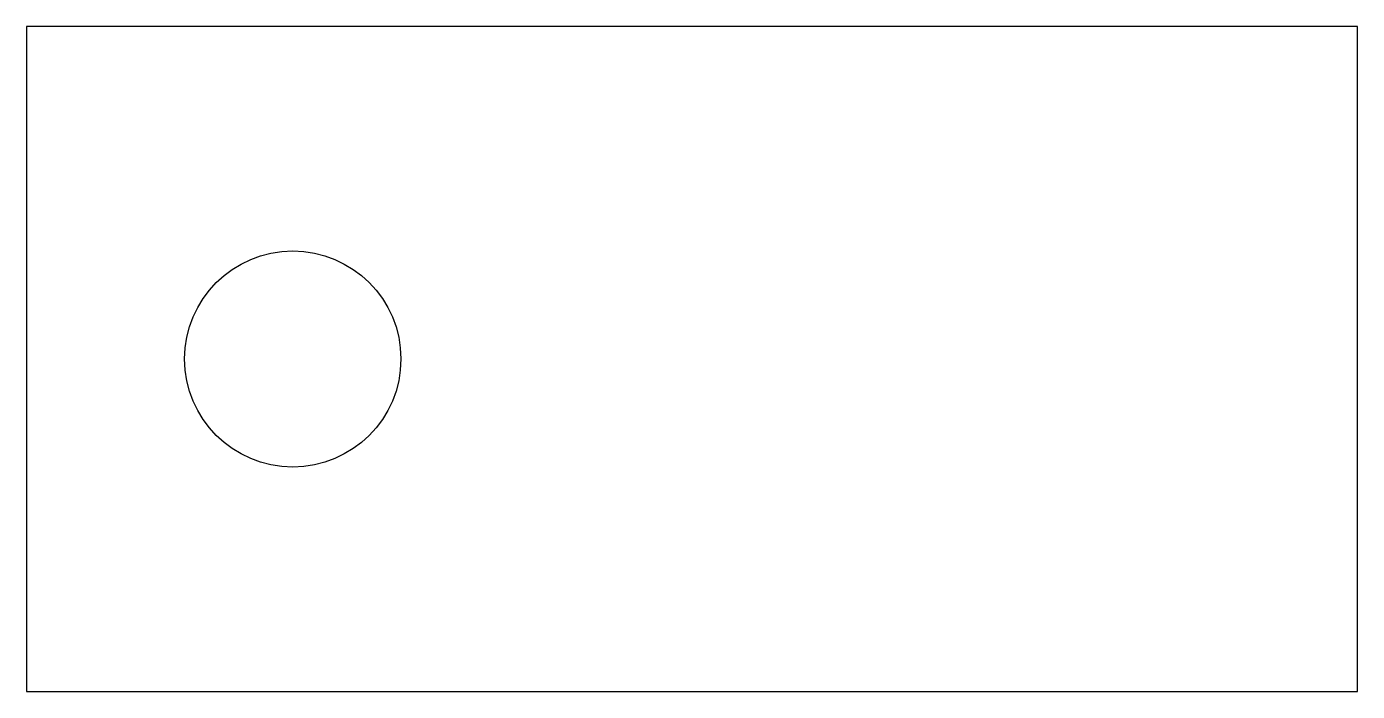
# Model space of a CAD drawing. Header units: inches. Extents: x 0 to 5, y 0 to 2.5.
import ezdxf

# ---------------------------------------------------------------- set-up
doc = ezdxf.new("R2010")
doc.units = ezdxf.units.IN
doc.header["$MEASUREMENT"] = 0
doc.layers.add('CUT', color=7, linetype='Continuous')

msp = doc.modelspace()

# ---------------------------------------------------------------- linework, layer by layer
at = {"layer": 'CUT'}
for p, q in [((5, 2.5), (0, 2.5)), ((0, 2.5), (0, 0)), ((5, 0), (5, 2.5)), ((0, 0), (5, 0))]:
    msp.add_line(p, q, dxfattribs=at)
msp.add_circle((1, 1.25), 0.4062, dxfattribs=at)

doc.saveas('drawing.dxf')
